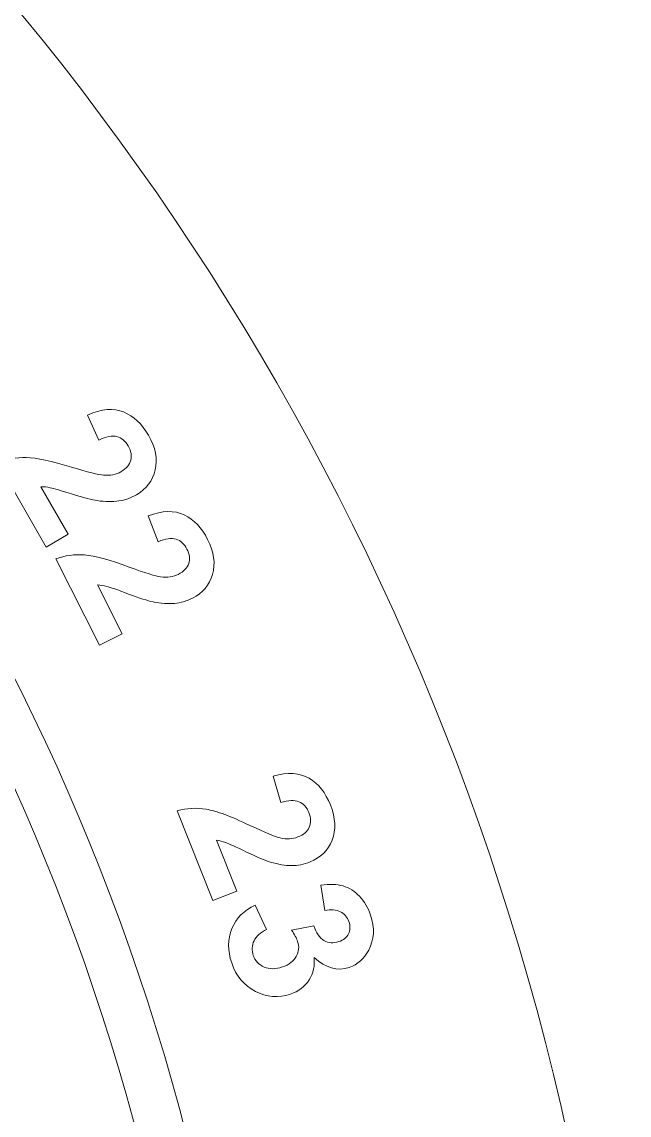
# Model space of a CAD drawing. Header units: millimetres. Extents: x -84 to 196, y -140 to 140.
# Drawn here: x 163.7 to 195.7, y 31.2 to 88.7 of the extents above; entities that cross this region are included whole.
import ezdxf

# ---------------------------------------------------------------- set-up
doc = ezdxf.new("R2010")
doc.units = ezdxf.units.MM
doc.header["$MEASUREMENT"] = 0
doc.layers.add('Layer 1', color=7, linetype='Continuous')

msp = doc.modelspace()

# ---------------------------------------------------------------- linework, layer by layer
at = {"layer": 'Layer 1', "color": 250, "lineweight": 9}
for points, knots in [([(55.7075, 140.0117), (133.0273, 140.0117), (195.7074, 77.3315), (195.7074, 0.0116), (195.7074, 0.0116), (195.7074, -77.3083), (133.0273, -139.9884), (55.7074, -139.9884), (55.7074, -139.9884), (-21.6125, -139.9884), (-84.2927, -77.3083), (-84.2927, 0.0116), (-84.2927, 0.0116), (-84.2927, 77.3315), (-21.6125, 140.0116), (55.7075, 140.0117)], [0, 0, 0, 0, 0.2, 0.2, 0.2, 0.2, 0.4, 0.4, 0.4, 0.4, 0.6, 0.6, 0.6, 0.6, 1, 1, 1, 1]), ([(56.199, 120.1045), (122.473, 120.1045), (176.1989, 66.3785), (176.1989, 0.1044), (176.1989, 0.1044), (176.1989, -66.1697), (122.473, -119.8956), (56.1989, -119.8956), (56.1989, -119.8956), (-10.0752, -119.8956), (-63.8011, -66.1697), (-63.8011, 0.1044), (-63.8011, 0.1044), (-63.8011, 66.3785), (-10.0752, 120.1044), (56.199, 120.1045)], [0, 0, 0, 0, 0.2, 0.2, 0.2, 0.2, 0.4, 0.4, 0.4, 0.4, 0.6, 0.6, 0.6, 0.6, 1, 1, 1, 1]), ([(56.199, 117.6046), (121.0925, 117.6046), (173.6989, 64.9979), (173.6989, 0.1044), (173.6989, 0.1044), (173.6989, -64.7891), (121.0924, -117.3956), (56.1989, -117.3956), (56.1989, -117.3956), (-8.6946, -117.3956), (-61.3011, -64.7891), (-61.3011, 0.1044), (-61.3011, 0.1044), (-61.3011, 64.998), (-8.6946, 117.6044), (56.199, 117.6046)], [0, 0, 0, 0, 0.2, 0.2, 0.2, 0.2, 0.4, 0.4, 0.4, 0.4, 0.6, 0.6, 0.6, 0.6, 1, 1, 1, 1]), ([(166.191, 61.7293), (166.191, 61.7293), (165.0233, 61.055), (165.0233, 61.055), (165.0233, 61.055), (165.0233, 61.055), (162.4768, 65.4622), (162.4768, 65.4622), (162.4768, 65.4622), (162.946, 65.6687), (163.4468, 65.7676), (163.9795, 65.7572), (163.9795, 65.7572), (164.5122, 65.7469), (165.3095, 65.5777), (166.3697, 65.2517), (166.3697, 65.2517), (167.2253, 64.9911), (167.7827, 64.8499), (168.0454, 64.8306), (168.0454, 64.8306), (168.4056, 64.8061), (168.7105, 64.8679), (168.9645, 65.0144), (168.9645, 65.0144), (169.245, 65.1768), (169.4177, 65.3761), (169.481, 65.6143), (169.481, 65.6143), (169.5446, 65.8525), (169.5003, 66.1028), (169.3468, 66.3692), (169.3468, 66.3692), (169.1952, 66.6319), (168.9957, 66.7941), (168.7469, 66.8593), (168.7469, 66.8593), (168.5, 66.9228), (168.186, 66.8609), (167.8051, 66.672), (167.8051, 66.672), (167.8051, 66.672), (167.2067, 67.9965), (167.2067, 67.9965), (167.2067, 67.9965), (167.9404, 68.3232), (168.5737, 68.3762), (169.1011, 68.1559), (169.1011, 68.1559), (169.6303, 67.9357), (170.0661, 67.53), (170.4066, 66.941), (170.4066, 66.941), (170.7811, 66.2938), (170.901, 65.6835), (170.7653, 65.1119), (170.7653, 65.1119), (170.6299, 64.5404), (170.3017, 64.1046), (169.7833, 63.8046), (169.7833, 63.8046), (169.4888, 63.6335), (169.1766, 63.524), (168.8484, 63.4762), (168.8484, 63.4762), (168.5205, 63.4286), (168.1429, 63.4337), (167.7179, 63.4953), (167.7179, 63.4953), (167.4374, 63.5359), (167, 63.6485), (166.4054, 63.8354), (166.4054, 63.8354), (165.8128, 64.0223), (165.4263, 64.1331), (165.2465, 64.1701), (165.2465, 64.1701), (165.0649, 64.2072), (164.8989, 64.2265), (164.7472, 64.2264), (164.7472, 64.2264), (164.7472, 64.2264), (166.191, 61.7293), (166.191, 61.7293)], [0, 0, 0, 0, 0.0454545, 0.0454545, 0.0454545, 0.0454545, 0.0909091, 0.0909091, 0.0909091, 0.0909091, 0.1363636, 0.1363636, 0.1363636, 0.1363636, 0.1818182, 0.1818182, 0.1818182, 0.1818182, 0.2272727, 0.2272727, 0.2272727, 0.2272727, 0.2727273, 0.2727273, 0.2727273, 0.2727273, 0.3181818, 0.3181818, 0.3181818, 0.3181818, 0.3636364, 0.3636364, 0.3636364, 0.3636364, 0.4090909, 0.4090909, 0.4090909, 0.4090909, 0.4545455, 0.4545455, 0.4545455, 0.4545455, 0.5, 0.5, 0.5, 0.5, 0.5454545, 0.5454545, 0.5454545, 0.5454545, 0.5909091, 0.5909091, 0.5909091, 0.5909091, 0.6363636, 0.6363636, 0.6363636, 0.6363636, 0.6818182, 0.6818182, 0.6818182, 0.6818182, 0.7272727, 0.7272727, 0.7272727, 0.7272727, 0.7727273, 0.7727273, 0.7727273, 0.7727273, 0.8181818, 0.8181818, 0.8181818, 0.8181818, 0.8636364, 0.8636364, 0.8636364, 0.8636364, 0.9090909, 0.9090909, 0.9090909, 0.9090909, 1, 1, 1, 1]), ([(169.0283, 56.494), (169.0283, 56.494), (167.826, 55.8872), (167.826, 55.8872), (167.826, 55.8872), (167.826, 55.8872), (165.5327, 60.4256), (165.5327, 60.4256), (165.5327, 60.4256), (166.011, 60.6068), (166.5173, 60.6763), (167.0482, 60.6368), (167.0482, 60.6368), (167.5791, 60.5955), (168.3636, 60.3843), (169.4038, 59.9982), (169.4038, 59.9982), (170.2431, 59.69), (170.7913, 59.5181), (171.0522, 59.4842), (171.0522, 59.4842), (171.4103, 59.4414), (171.719, 59.4849), (171.9802, 59.6168), (171.9802, 59.6168), (172.268, 59.7628), (172.4517, 59.9531), (172.5279, 60.1876), (172.5279, 60.1876), (172.6041, 60.4203), (172.5744, 60.6742), (172.4356, 60.9479), (172.4356, 60.9479), (172.2985, 61.218), (172.1099, 61.3911), (171.8647, 61.4691), (171.8647, 61.4691), (171.6216, 61.5472), (171.3056, 61.5017), (170.9156, 61.3347), (170.9156, 61.3347), (170.9156, 61.3347), (170.3921, 62.6901), (170.3921, 62.6901), (170.3921, 62.6901), (171.144, 62.9749), (171.7772, 62.9914), (172.2919, 62.7438), (172.2919, 62.7438), (172.8065, 62.4943), (173.2186, 62.0649), (173.5264, 61.4578), (173.5264, 61.4578), (173.8622, 60.7905), (173.9478, 60.1766), (173.7811, 59.6141), (173.7811, 59.6141), (173.6146, 59.0516), (173.2628, 58.6342), (172.728, 58.3651), (172.728, 58.3651), (172.4245, 58.2104), (172.1068, 58.1191), (171.7768, 58.0896), (171.7768, 58.0896), (171.447, 58.0601), (171.0713, 58.0871), (170.6516, 58.1707), (170.6516, 58.1707), (170.3731, 58.2276), (169.9428, 58.364), (169.3611, 58.5836), (169.3611, 58.5836), (168.7794, 58.8033), (168.4002, 58.936), (168.2221, 58.9822), (168.2221, 58.9822), (168.0442, 59.0302), (167.8801, 59.0568), (167.7284, 59.0659), (167.7284, 59.0659), (167.7284, 59.0659), (169.0283, 56.494), (169.0283, 56.494)], [0, 0, 0, 0, 0.0454545, 0.0454545, 0.0454545, 0.0454545, 0.0909091, 0.0909091, 0.0909091, 0.0909091, 0.1363636, 0.1363636, 0.1363636, 0.1363636, 0.1818182, 0.1818182, 0.1818182, 0.1818182, 0.2272727, 0.2272727, 0.2272727, 0.2272727, 0.2727273, 0.2727273, 0.2727273, 0.2727273, 0.3181818, 0.3181818, 0.3181818, 0.3181818, 0.3636364, 0.3636364, 0.3636364, 0.3636364, 0.4090909, 0.4090909, 0.4090909, 0.4090909, 0.4545455, 0.4545455, 0.4545455, 0.4545455, 0.5, 0.5, 0.5, 0.5, 0.5454545, 0.5454545, 0.5454545, 0.5454545, 0.5909091, 0.5909091, 0.5909091, 0.5909091, 0.6363636, 0.6363636, 0.6363636, 0.6363636, 0.6818182, 0.6818182, 0.6818182, 0.6818182, 0.7272727, 0.7272727, 0.7272727, 0.7272727, 0.7727273, 0.7727273, 0.7727273, 0.7727273, 0.8181818, 0.8181818, 0.8181818, 0.8181818, 0.8636364, 0.8636364, 0.8636364, 0.8636364, 0.9090909, 0.9090909, 0.9090909, 0.9090909, 1, 1, 1, 1]), ([(175.0598, 42.9576), (175.0598, 42.9576), (173.807, 42.4589), (173.807, 42.4589), (173.807, 42.4589), (173.807, 42.4589), (171.927, 47.186), (171.927, 47.186), (171.927, 47.186), (172.4217, 47.3234), (172.9313, 47.3479), (173.4558, 47.2596), (173.4558, 47.2596), (173.9821, 47.1733), (174.7459, 46.8908), (175.7458, 46.4141), (175.7458, 46.4141), (176.5546, 46.0314), (177.0868, 45.8127), (177.343, 45.7544), (177.343, 45.7544), (177.6944, 45.6792), (178.0066, 45.6954), (178.2775, 45.8048), (178.2775, 45.8048), (178.5785, 45.9233), (178.7782, 46.0957), (178.8755, 46.322), (178.8755, 46.322), (178.973, 46.5485), (178.9641, 46.8042), (178.851, 47.0874), (178.851, 47.0874), (178.7398, 47.3689), (178.5657, 47.56), (178.3304, 47.659), (178.3304, 47.659), (178.0951, 47.7581), (177.7743, 47.7417), (177.3711, 47.6103), (177.3711, 47.6103), (177.3711, 47.6103), (176.972, 49.0082), (176.972, 49.0082), (176.972, 49.0082), (177.745, 49.2232), (178.3767, 49.1834), (178.869, 48.8903), (178.869, 48.8903), (179.3595, 48.5956), (179.7314, 48.1322), (179.9825, 47.4989), (179.9825, 47.4989), (180.2588, 46.8041), (180.2893, 46.185), (180.0724, 45.6403), (180.0724, 45.6403), (179.8558, 45.0938), (179.4684, 44.7102), (178.9125, 44.4895), (178.9125, 44.4895), (178.5959, 44.364), (178.2716, 44.3001), (177.9401, 44.2997), (177.9401, 44.2997), (177.6085, 44.2993), (177.2375, 44.3602), (176.8257, 44.4827), (176.8257, 44.4827), (176.5536, 44.562), (176.1361, 44.7374), (175.5769, 45.0089), (175.5769, 45.0089), (175.0179, 45.2786), (174.6515, 45.4455), (174.4782, 45.5078), (174.4782, 45.5078), (174.3051, 45.5702), (174.1441, 45.6132), (173.994, 45.6352), (173.994, 45.6352), (173.994, 45.6352), (175.0598, 42.9576), (175.0598, 42.9576)], [0, 0, 0, 0, 0.0454545, 0.0454545, 0.0454545, 0.0454545, 0.0909091, 0.0909091, 0.0909091, 0.0909091, 0.1363636, 0.1363636, 0.1363636, 0.1363636, 0.1818182, 0.1818182, 0.1818182, 0.1818182, 0.2272727, 0.2272727, 0.2272727, 0.2272727, 0.2727273, 0.2727273, 0.2727273, 0.2727273, 0.3181818, 0.3181818, 0.3181818, 0.3181818, 0.3636364, 0.3636364, 0.3636364, 0.3636364, 0.4090909, 0.4090909, 0.4090909, 0.4090909, 0.4545455, 0.4545455, 0.4545455, 0.4545455, 0.5, 0.5, 0.5, 0.5, 0.5454545, 0.5454545, 0.5454545, 0.5454545, 0.5909091, 0.5909091, 0.5909091, 0.5909091, 0.6363636, 0.6363636, 0.6363636, 0.6363636, 0.6818182, 0.6818182, 0.6818182, 0.6818182, 0.7272727, 0.7272727, 0.7272727, 0.7272727, 0.7727273, 0.7727273, 0.7727273, 0.7727273, 0.8181818, 0.8181818, 0.8181818, 0.8181818, 0.8636364, 0.8636364, 0.8636364, 0.8636364, 0.9090909, 0.9090909, 0.9090909, 0.9090909, 1, 1, 1, 1]), ([(176.0202, 42.2215), (176.0202, 42.2215), (176.631, 40.9448), (176.631, 40.9448), (176.631, 40.9448), (176.3064, 40.7868), (176.0853, 40.5862), (175.9683, 40.3395), (175.9683, 40.3395), (175.8531, 40.0929), (175.8384, 39.8371), (175.9278, 39.5741), (175.9278, 39.5741), (176.0242, 39.2899), (176.2123, 39.0866), (176.4926, 38.9661), (176.4926, 38.9661), (176.7747, 38.8437), (177.0974, 38.8447), (177.4628, 38.9692), (177.4628, 38.9692), (177.8071, 39.0866), (178.0508, 39.2712), (178.1889, 39.525), (178.1889, 39.525), (178.329, 39.7804), (178.3542, 40.0414), (178.2631, 40.3079), (178.2631, 40.3079), (178.2036, 40.4844), (178.098, 40.6823), (177.9469, 40.9049), (177.9469, 40.9049), (177.9469, 40.9049), (179.1186, 41.1315), (179.1186, 41.1315), (179.1186, 41.1315), (179.2343, 40.7556), (179.4118, 40.4994), (179.6478, 40.3613), (179.6478, 40.3613), (179.8858, 40.225), (180.1466, 40.2031), (180.4308, 40.2995), (180.4308, 40.2995), (180.671, 40.3801), (180.8406, 40.5174), (180.9344, 40.7093), (180.9344, 40.7093), (181.0302, 40.9014), (181.0376, 41.1166), (180.9571, 41.3549), (180.9571, 41.3549), (180.8784, 41.5897), (180.7286, 41.7629), (180.5085, 41.8745), (180.5085, 41.8745), (180.29, 41.9843), (180.0167, 42.0061), (179.6919, 41.9363), (179.6919, 41.9363), (179.6919, 41.9363), (179.4797, 43.2756), (179.4797, 43.2756), (179.4797, 43.2756), (179.9421, 43.3346), (180.3335, 43.3178), (180.6526, 43.2288), (180.6526, 43.2288), (180.9734, 43.1382), (181.2605, 42.9594), (181.5157, 42.6907), (181.5157, 42.6907), (181.7727, 42.4239), (181.966, 42.0917), (182.1008, 41.6981), (182.1008, 41.6981), (182.3287, 41.0221), (182.2954, 40.4082), (182.0032, 39.855), (182.0032, 39.855), (181.7642, 39.4005), (181.4229, 39.0978), (180.9799, 38.9471), (180.9799, 38.9471), (180.3499, 38.7351), (179.7309, 38.9094), (179.1237, 39.4699), (179.1237, 39.4699), (179.1758, 39.0307), (179.0882, 38.6339), (178.8653, 38.2852), (178.8653, 38.2852), (178.6424, 37.9347), (178.3136, 37.6867), (177.8794, 37.5395), (177.8794, 37.5395), (177.2493, 37.3276), (176.6353, 37.3765), (176.0364, 37.6865), (176.0364, 37.6865), (175.4376, 37.9965), (175.0222, 38.4931), (174.7909, 39.178), (174.7909, 39.178), (174.572, 39.8277), (174.5767, 40.4291), (174.8055, 40.9825), (174.8055, 40.9825), (175.0344, 41.5358), (175.4392, 41.9476), (176.0202, 42.2215)], [0, 0, 0, 0, 0.0344828, 0.0344828, 0.0344828, 0.0344828, 0.0689655, 0.0689655, 0.0689655, 0.0689655, 0.1034483, 0.1034483, 0.1034483, 0.1034483, 0.137931, 0.137931, 0.137931, 0.137931, 0.1724138, 0.1724138, 0.1724138, 0.1724138, 0.2068966, 0.2068966, 0.2068966, 0.2068966, 0.2413793, 0.2413793, 0.2413793, 0.2413793, 0.2758621, 0.2758621, 0.2758621, 0.2758621, 0.3103448, 0.3103448, 0.3103448, 0.3103448, 0.3448276, 0.3448276, 0.3448276, 0.3448276, 0.3793103, 0.3793103, 0.3793103, 0.3793103, 0.4137931, 0.4137931, 0.4137931, 0.4137931, 0.4482759, 0.4482759, 0.4482759, 0.4482759, 0.4827586, 0.4827586, 0.4827586, 0.4827586, 0.5172414, 0.5172414, 0.5172414, 0.5172414, 0.5517241, 0.5517241, 0.5517241, 0.5517241, 0.5862069, 0.5862069, 0.5862069, 0.5862069, 0.6206897, 0.6206897, 0.6206897, 0.6206897, 0.6551724, 0.6551724, 0.6551724, 0.6551724, 0.6896552, 0.6896552, 0.6896552, 0.6896552, 0.7241379, 0.7241379, 0.7241379, 0.7241379, 0.7586207, 0.7586207, 0.7586207, 0.7586207, 0.7931034, 0.7931034, 0.7931034, 0.7931034, 0.8275862, 0.8275862, 0.8275862, 0.8275862, 0.862069, 0.862069, 0.862069, 0.862069, 0.8965517, 0.8965517, 0.8965517, 0.8965517, 0.9310345, 0.9310345, 0.9310345, 0.9310345, 1, 1, 1, 1])]:
    msp.add_open_spline(points, degree=3, knots=knots, dxfattribs=at)

doc.saveas('drawing.dxf')
